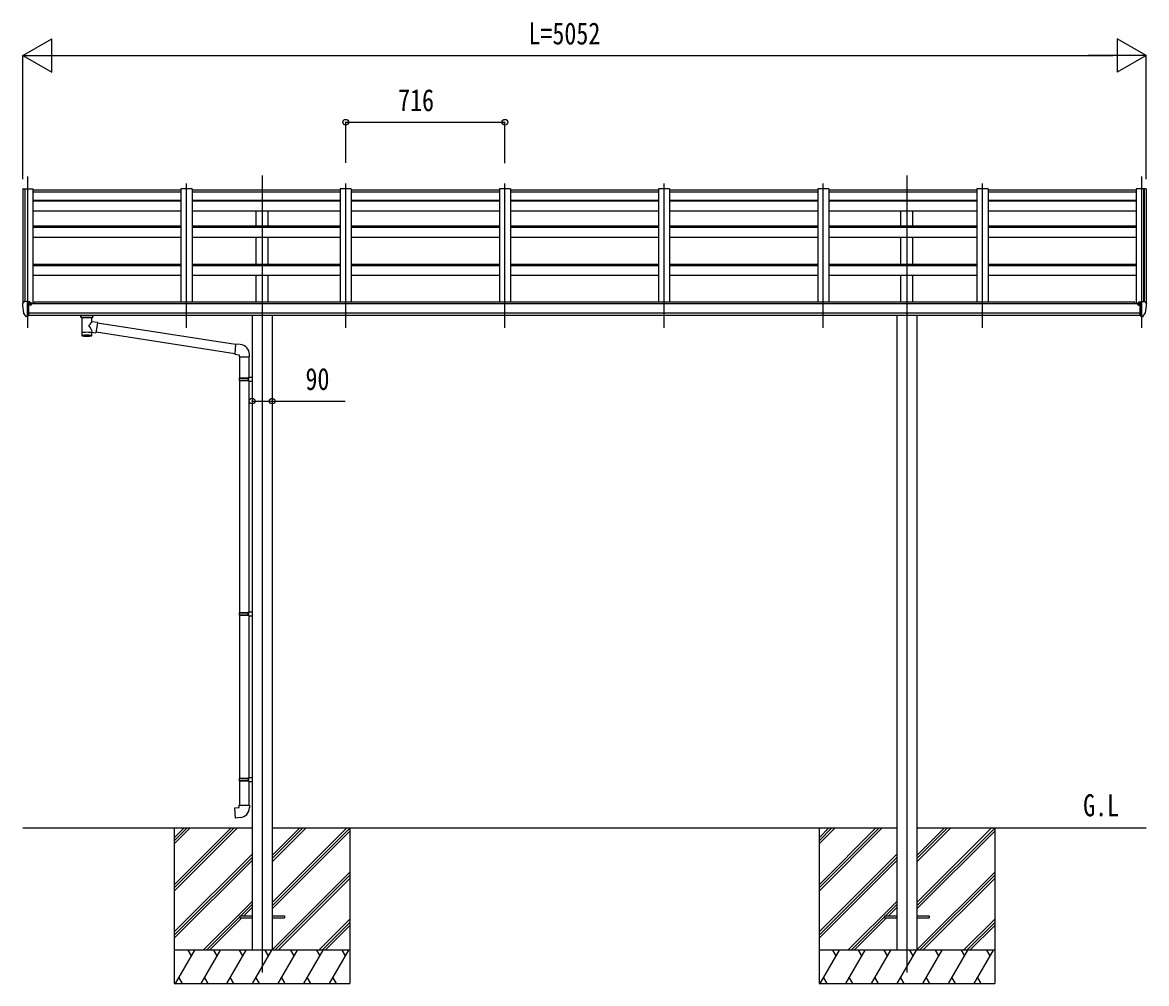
# Model space of a CAD drawing. Units: millimetres, scale not verified. Extents: x -12615 to 12615, y -8910 to 8910.
# Drawn here: x -1398 to 3658, y -5675 to -1350 of the extents above; entities that cross this region are included whole.
import ezdxf
from ezdxf.enums import TextEntityAlignment as Align

# ---------------------------------------------------------------- set-up
doc = ezdxf.new("R2010")
doc.units = ezdxf.units.MM
doc.header["$LTSCALE"] = 50
for name, color, linetype in [('0-2_USER1', 3, 'Continuous'), ('0-4_YKK_12', 2, 'Continuous'), ('0-5_YKK_13', 4, 'Continuous'), ('0-6_YKK_A1', 4, 'Continuous'), ('0-7_YKK_D', 6, 'Continuous')]:
    doc.layers.add(name, color=color, linetype=linetype)
doc.styles.add('ＭＳ ゴシック', font='')
doc.styles.get('ＭＳ ゴシック').set_extended_font_data('MS Gothic')

msp = doc.modelspace()

# ---------------------------------------------------------------- linework, layer by layer
at = {"layer": '0-4_YKK_12'}
for p, q in [((-1375.94, -2042.96), (-1375.94, -2724.93)), ((-319.94, -2038.22), (-319.94, -5625.02)), ((2580.06, -2038.22), (2580.06, -5625.02)), ((3636.06, -2042.96), (3636.06, -2724.93)), ((-659.94, -2724.93), (-659.94, -2074.64)), ((56.06, -2724.93), (56.06, -2074.64)), ((772.06, -2724.93), (772.06, -2074.64)), ((1488.06, -2724.93), (1488.06, -2074.64)), ((2204.06, -2724.93), (2204.06, -2074.64)), ((2920.06, -2724.93), (2920.06, -2074.64))]:
    msp.add_line(p, q, dxfattribs=at)
at = {"layer": '0-5_YKK_13'}
for p, q in [((-684.94, -2104.85), (-1350.94, -2104.85)), ((31.06, -2104.85), (-634.94, -2104.85)), ((747.06, -2104.85), (81.06, -2104.85)), ((1463.06, -2104.85), (797.06, -2104.85)), ((2179.06, -2104.85), (1513.06, -2104.85)), ((2895.06, -2104.85), (2229.06, -2104.85)), ((3611.06, -2104.85), (2945.06, -2104.85)), ((-1397.94, -2614.98), (-1397.94, -2615.61)), ((-1391.03, -2606.18), (-1395.1, -2611.98)), ((-1375.94, -2674.11), (-1375.94, -2605.61)), ((-1374.44, -2606.53), (-1375.94, -2606.53)), ((-1369.44, -2615.34), (-1375.94, -2614.95)), ((-1374.44, -2606.53), (-1374.44, -2612.7)), ((-1364.77, -2608.02), (-1374.44, -2607.3)), ((-1374.44, -2610.3), (-1360.44, -2610.35)), ((-1364.97, -2620.53), (-1364.44, -2620.53)), ((-1364.44, -2620.53), (-1364.14, -2620.53)), ((-1363.94, -2610.34), (-1363.94, -2608.44)), ((-1359.44, -2611.46), (-1359.44, -2615.79)), ((3619.56, -2611.46), (3619.56, -2615.79)), ((3634.56, -2610.3), (3620.56, -2610.35)), ((3624.06, -2610.34), (3624.06, -2608.44)), ((3624.56, -2620.53), (3624.26, -2620.53)), ((3625.09, -2620.53), (3624.56, -2620.53)), ((3624.89, -2608.02), (3634.56, -2607.3)), ((3629.56, -2615.34), (3636.06, -2614.95)), ((3634.56, -2606.53), (3636.06, -2606.53)), ((3634.56, -2606.53), (3634.56, -2612.7)), ((3636.06, -2674.11), (3636.06, -2605.61)), ((3651.15, -2606.18), (3655.22, -2611.98)), ((3658.06, -2614.98), (3658.06, -2615.61)), ((-1383.56, -2672.3), (-1393.31, -2656.92)), ((-1377.44, -2674.02), (-1381.15, -2673.79)), ((-1377.44, -2674.02), (-1375.94, -2674.11)), ((-1375.94, -2671.91), (-1375.44, -2671.91)), ((-1375.44, -2671.91), (-1374.94, -2670.91)), ((-1369.44, -2670.91), (-1374.94, -2670.91)), ((-1135.44, -2674.91), (-1135.44, -2668.79)), ((-1131.34, -2679.41), (-1131.36, -2759.7)), ((-1085.54, -2696.98), (-1085.54, -2679.4)), ((-1081.44, -2674.91), (-1081.44, -2668.79)), ((3629.56, -2670.91), (3635.06, -2670.91)), ((3635.56, -2671.91), (3635.06, -2670.91)), ((3636.06, -2671.91), (3635.56, -2671.91)), ((3637.56, -2674.02), (3636.06, -2674.11)), ((3637.56, -2674.02), (3641.27, -2673.79)), ((3643.68, -2672.3), (3653.43, -2656.92)), ((-1060.32, -2700.89), (-1085.54, -2696.98)), ((-1060.32, -2700.89), (-1067.34, -2746.15)), ((-439.21, -2799.31), (-1060.63, -2702.9)), ((-1085.52, -2759.7), (-1085.54, -2743.07)), ((-1085.54, -2743.32), (-1067.34, -2746.15)), ((-442.88, -2841.24), (-1067.07, -2744.41)), ((-418.22, -2799.37), (-439.06, -2797.55)), ((-423.14, -2855.12), (-377.14, -2855.12)), ((-421.14, -2855.12), (-421.14, -2949.25)), ((-379.14, -2855.12), (-379.14, -2946.69)), ((-377.14, -2855.12), (-377.14, -2844.2)), ((-423.14, -2951.25), (-422.14, -2949.25)), ((-423.14, -2951.25), (-379.14, -2951.25)), ((-423.14, -2951.25), (-423.14, -2959.25)), ((-423.14, -2959.25), (-379.14, -2959.25)), ((-423.14, -2959.25), (-422.14, -2961.25)), ((-422.14, -2949.25), (-379.14, -2949.25)), ((-422.14, -2961.25), (-379.14, -2961.25)), ((-421.14, -2961.25), (-421.14, -4005.44)), ((-383.62, -2951.25), (-384.05, -2949.25)), ((-381.14, -2946.75), (-365.14, -2946.28)), ((-381.14, -2948.75), (-381.14, -2946.75)), ((-381.14, -2948.75), (-379.14, -2948.75)), ((-381.14, -2963.75), (-381.14, -2961.75)), ((-381.14, -2963.75), (-365.14, -2964.22)), ((-379.14, -2963.81), (-379.14, -4002.88)), ((-365.14, -2946.28), (-365.14, -2964.22)), ((-423.14, -4007.44), (-422.14, -4005.44)), ((-423.14, -4007.44), (-379.14, -4007.44)), ((-423.14, -4007.44), (-423.14, -4015.44)), ((-423.14, -4015.44), (-379.14, -4015.44)), ((-423.14, -4015.44), (-422.14, -4017.44)), ((-422.14, -4005.44), (-379.14, -4005.44)), ((-422.14, -4017.44), (-379.14, -4017.44)), ((-421.14, -4017.44), (-421.14, -4750.6)), ((-383.62, -4007.44), (-384.05, -4005.44)), ((-381.14, -4002.94), (-365.14, -4002.47)), ((-381.14, -4004.94), (-381.14, -4002.94)), ((-381.14, -4004.94), (-379.14, -4004.94)), ((-381.14, -4019.94), (-381.14, -4017.94)), ((-381.14, -4019.94), (-365.14, -4020.41)), ((-379.14, -4020), (-379.14, -4748.04)), ((-365.14, -4002.47), (-365.14, -4020.41)), ((-423.14, -4752.6), (-422.14, -4750.6)), ((-423.14, -4752.6), (-379.14, -4752.6)), ((-423.14, -4752.6), (-423.14, -4760.6)), ((-422.14, -4750.6), (-379.14, -4750.6)), ((-383.62, -4752.6), (-384.05, -4750.6)), ((-381.14, -4748.1), (-365.14, -4747.63)), ((-381.14, -4750.1), (-381.14, -4748.1)), ((-381.14, -4750.1), (-379.14, -4750.1)), ((-365.14, -4747.63), (-365.14, -4765.57)), ((-423.14, -4760.6), (-379.14, -4760.6)), ((-423.14, -4760.6), (-422.14, -4762.6)), ((-422.14, -4762.6), (-379.14, -4762.6)), ((-421.14, -4762.6), (-421.14, -4872.6)), ((-381.14, -4765.1), (-381.14, -4763.1)), ((-381.14, -4765.1), (-365.14, -4765.57)), ((-379.14, -4765.16), (-379.14, -4872.6)), ((-423.14, -4872.6), (-377.14, -4872.6)), ((-423.14, -4882.6), (-423.14, -4872.6)), ((-377.14, -4872.6), (-377.14, -4883.52)), ((-419.94, -5370.49), (-419.94, -5379.49)), ((-419.94, -5370.49), (-364.94, -5370.49)), ((-419.94, -5379.49), (-364.94, -5379.49)), ((-274.94, -5370.49), (-219.94, -5370.49)), ((-274.94, -5379.49), (-219.94, -5379.49)), ((-219.94, -5370.49), (-219.94, -5379.49)), ((2480.06, -5370.49), (2480.06, -5379.49)), ((2480.06, -5370.49), (2535.06, -5370.49)), ((2480.06, -5379.49), (2535.06, -5379.49)), ((2625.06, -5370.49), (2680.06, -5370.49)), ((2625.06, -5379.49), (2680.06, -5379.49)), ((2680.06, -5370.49), (2680.06, -5379.49))]:
    msp.add_line(p, q, dxfattribs=at)
for points in [[(-1375.94, -2605.61), (-1387.94, -2605.61), (-1390.27, -2605.75)], [(-1369.44, -2670.91), (-1369.44, -2612.7), (-1374.44, -2612.7)], [(-1364.77, -2608.02), (-1364.6, -2608.04), (-1364.44, -2608.07), (-1364.3, -2608.12), (-1364.17, -2608.17), (-1364.07, -2608.23), (-1364, -2608.3), (-1363.96, -2608.37), (-1363.94, -2608.44)], [(-1364.14, -2619.34), (-1364.14, -2620.53), (-1359.44, -2620.53)], [(-1359.44, -2618.91), (-1359.44, -2620.53), (-1358.97, -2620.53)], [(3619.56, -2618.91), (3619.56, -2620.53), (3619.09, -2620.53)], [(3624.26, -2619.34), (3624.26, -2620.53), (3619.56, -2620.53)], [(3624.89, -2608.02), (3624.72, -2608.04), (3624.56, -2608.07), (3624.42, -2608.12), (3624.29, -2608.17), (3624.19, -2608.23), (3624.12, -2608.3), (3624.07, -2608.37), (3624.06, -2608.44)], [(3629.56, -2670.91), (3629.56, -2612.7), (3634.56, -2612.7)], [(3636.06, -2605.61), (3648.06, -2605.61), (3650.39, -2605.75)], [(-1375.94, -2660.22), (-1372.78, -2659.81), (-1369.44, -2659.38)], [(-1135.4, -2674.97), (-1135.43, -2674.61), (-1135.18, -2673.65), (-1134.66, -2672.77), (-1133.86, -2671.93), (-1132.74, -2671.13), (-1131.34, -2670.41)], [(-1135.4, -2674.85), (-1135.43, -2675.21), (-1135.18, -2676.16), (-1134.66, -2677.05), (-1133.86, -2677.89), (-1132.74, -2678.68), (-1131.34, -2679.41)], [(-1085.54, -2670.42), (-1085.31, -2670.51), (-1083.95, -2671.25), (-1082.84, -2672.1), (-1082.08, -2672.96), (-1081.62, -2673.86), (-1081.45, -2674.75)], [(-1085.54, -2679.4), (-1085.31, -2679.3), (-1083.95, -2678.57), (-1082.84, -2677.72), (-1082.08, -2676.85), (-1081.62, -2675.96), (-1081.45, -2675.07)], [(3636.06, -2660.22), (3632.9, -2659.81), (3629.56, -2659.38)], [(-439.06, -2797.55), (-443.06, -2843.37), (-423.14, -2845.12), (-423.14, -2855.12)], [(-383.62, -2951.25), (-383.62, -2959.25), (-384.05, -2961.25)], [(-381.14, -2961.75), (-379.14, -2961.75), (-379.14, -2948.75)], [(-383.62, -4007.44), (-383.62, -4015.44), (-384.05, -4017.44)], [(-381.14, -4017.94), (-379.14, -4017.94), (-379.14, -4004.94)], [(-383.62, -4752.6), (-383.62, -4760.6), (-384.05, -4762.6)], [(-381.14, -4763.1), (-379.14, -4763.1), (-379.14, -4750.1)], [(-418.22, -4928.35), (-439.06, -4930.17), (-443.06, -4884.34), (-423.14, -4882.6)]]:
    msp.add_lwpolyline(points, dxfattribs=at)
for centre, radius, start, end in [((-1394.94, -2614.98), 3, 93, 180), ((-1205.45, -2615.61), 192.49, 180.0008, 192.1233), ((-1390.21, -2606.75), 1, 93.5, 145), ((-1361.94, -2620.53), 2.5, 151.64236, 180), ((-1361.94, -2620.53), 2.5, 0, 151.64236), ((3622.06, -2620.53), 2.5, 28.35764, 180), ((3622.06, -2620.53), 2.5, 0, 28.35764), ((3650.33, -2606.75), 1, 35, 86.5), ((3465.57, -2615.61), 192.49, 347.8767, 359.9992), ((3655.06, -2614.98), 3, 0, 87), ((-1390.71, -2655.42), 3, 191.83348, 210), ((-1380.97, -2670.8), 3, 210, 266.5), ((-1118.37, -2720.13), 51.38, 92.46126, 104.61963), ((-1098.49, -2720.13), 51.38, 75.38037, 87.53874), ((3641.09, -2670.8), 3, 273.5, 330), ((3650.83, -2655.42), 3, 330, 348.16652), ((-422.14, -2844.2), 45, 0, 85), ((-422.14, -4883.52), 45, 275, 0)]:
    msp.add_arc(centre, radius, start, end, dxfattribs=at)
for centre, major_axis, ratio, start_param, end_param in [((-1360.44, -2611.46), (-0.02, 1.1), 0.906239, 4.6917496, 6.2625459), ((3620.56, -2611.46), (0.02, 1.1), 0.906239, 0.0206394, 1.5914357), ((-1108.44, -2680.6), (-22.91, -0.42), 0.072511, 4.711586, 6.2823824), ((-1108.42, -2678.97), (-22.91, -0.42), 0.072511, 4.711586, 6.2823824), ((-1108.47, -2678.98), (22.92, -0.42), 0.07247, 0.0008089, 1.5716053), ((-1108.47, -2680.6), (22.92, -0.42), 0.07247, 0.0008089, 1.5716053), ((-1097.44, -2674.91), (16, 0), 0.361356, 0, 0.0194874), ((-1097.44, -2674.91), (16, 0), 0.361356, 6.2636979, 6.2831853), ((-1108.44, -2716.53), (-22.81, 26.62), 0.234429, 3.1563334, 4.5976381), ((-1105.89, -2719.18), (20.32, 22.25), 0.045535, 4.9756507, 6.2441899), ((-1108.44, -2759.7), (22.92, 0), 0.101955, 6.2829723, 9.4248207), ((-1108.44, -2759.7), (22.92, 0), 0.101955, 3.1415499, 6.2833984), ((-1108.44, -2747.26), (22.91, 0), 0.122865, 6.2831853, 9.424778)]:
    msp.add_ellipse(centre, major_axis=major_axis, ratio=ratio, start_param=start_param, end_param=end_param, dxfattribs=at)
at = {"layer": '0-6_YKK_A1'}
for p, q in [((-1395.93, -2100.07), (-1395.95, -2612.15)), ((-1394.99, -2099.19), (-1387.16, -2098.78)), ((-1386.94, -2098.85), (-1386.94, -2605.61)), ((-1386.86, -2098.97), (-1386.24, -2100.59)), ((-1350.94, -2098.76), (-1350.94, -2615.79)), ((-1350.94, -2111.76), (-684.94, -2111.76)), ((-684.94, -2098.76), (-684.94, -2605.38)), ((-634.94, -2098.76), (-684.94, -2098.76)), ((-634.94, -2098.76), (-634.94, -2605.38)), ((-634.94, -2111.76), (31.06, -2111.76)), ((31.06, -2098.76), (31.06, -2605.38)), ((81.06, -2098.76), (31.06, -2098.76)), ((81.06, -2098.76), (81.06, -2605.38)), ((81.06, -2111.76), (747.06, -2111.76)), ((747.06, -2098.76), (747.06, -2605.38)), ((797.06, -2098.76), (747.06, -2098.76)), ((797.06, -2098.76), (797.06, -2605.38)), ((797.06, -2111.76), (1463.06, -2111.76)), ((1463.06, -2098.76), (1463.06, -2605.38)), ((1513.06, -2098.76), (1463.06, -2098.76)), ((1513.06, -2098.76), (1513.06, -2605.38)), ((1513.06, -2111.76), (2179.06, -2111.76)), ((2179.06, -2098.76), (2179.06, -2605.38)), ((2229.06, -2098.76), (2179.06, -2098.76)), ((2229.06, -2098.76), (2229.06, -2605.38)), ((2229.06, -2111.76), (2895.06, -2111.76)), ((2895.06, -2098.76), (2895.06, -2605.38)), ((2945.06, -2098.76), (2895.06, -2098.76)), ((2945.06, -2098.76), (2945.06, -2605.38)), ((2945.06, -2111.76), (3611.06, -2111.76)), ((3611.06, -2098.76), (3611.06, -2615.79)), ((3646.98, -2098.97), (3646.36, -2100.59)), ((3647.06, -2098.85), (3647.06, -2605.61)), ((3655.11, -2099.19), (3647.28, -2098.78)), ((3656.05, -2100.07), (3656.07, -2612.15)), ((-1350.94, -2149.56), (-684.94, -2149.56)), ((-1350.94, -2152.67), (-684.94, -2152.67)), ((-634.94, -2149.56), (31.06, -2149.56)), ((-634.94, -2152.67), (31.06, -2152.67)), ((81.06, -2149.56), (747.06, -2149.56)), ((81.06, -2152.67), (747.06, -2152.67)), ((797.06, -2149.56), (1463.06, -2149.56)), ((797.06, -2152.67), (1463.06, -2152.67)), ((1513.06, -2149.56), (2179.06, -2149.56)), ((1513.06, -2152.67), (2179.06, -2152.67)), ((2229.06, -2149.56), (2895.06, -2149.56)), ((2229.06, -2152.67), (2895.06, -2152.67)), ((2945.06, -2149.56), (3611.06, -2149.56)), ((2945.06, -2152.67), (3611.06, -2152.67)), ((-1350.94, -2197.32), (-684.94, -2197.32)), ((-634.94, -2197.32), (31.06, -2197.32)), ((-347.44, -2264.23), (-347.44, -2197.32)), ((-292.44, -2264.23), (-292.44, -2197.32)), ((81.06, -2197.32), (747.06, -2197.32)), ((797.06, -2197.32), (1463.06, -2197.32)), ((1513.06, -2197.32), (2179.06, -2197.32)), ((2229.06, -2197.32), (2895.06, -2197.32)), ((2552.56, -2264.23), (2552.56, -2197.32)), ((2607.56, -2264.23), (2607.56, -2197.32)), ((2945.06, -2197.32), (3611.06, -2197.32)), ((-1350.94, -2265.57), (-684.94, -2265.57)), ((-1350.94, -2271.76), (-684.94, -2271.76)), ((-634.94, -2265.57), (31.06, -2265.57)), ((-634.94, -2271.76), (31.06, -2271.76)), ((81.06, -2265.57), (747.06, -2265.57)), ((81.06, -2271.76), (747.06, -2271.76)), ((797.06, -2265.57), (1463.06, -2265.57)), ((797.06, -2271.76), (1463.06, -2271.76)), ((1513.06, -2265.57), (2179.06, -2265.57)), ((1513.06, -2271.76), (2179.06, -2271.76)), ((2229.06, -2265.57), (2895.06, -2265.57)), ((2229.06, -2271.76), (2895.06, -2271.76)), ((2945.06, -2265.57), (3611.06, -2265.57)), ((2945.06, -2271.76), (3611.06, -2271.76)), ((-1350.94, -2315.58), (-684.94, -2315.58)), ((-634.94, -2315.58), (31.06, -2315.58)), ((-347.44, -2437.12), (-347.44, -2315.58)), ((-292.44, -2437.12), (-292.44, -2315.58)), ((81.06, -2315.58), (747.06, -2315.58)), ((797.06, -2315.58), (1463.06, -2315.58)), ((1513.06, -2315.58), (2179.06, -2315.58)), ((2229.06, -2315.58), (2895.06, -2315.58)), ((2552.56, -2437.12), (2552.56, -2315.58)), ((2607.56, -2437.12), (2607.56, -2315.58)), ((2945.06, -2315.58), (3611.06, -2315.58)), ((-1350.94, -2437.12), (-684.94, -2437.12)), ((-1350.94, -2444.12), (-684.94, -2444.12)), ((-634.94, -2437.12), (31.06, -2437.12)), ((-634.94, -2444.12), (31.06, -2444.12)), ((81.06, -2437.12), (747.06, -2437.12)), ((81.06, -2444.12), (747.06, -2444.12)), ((797.06, -2437.12), (1463.06, -2437.12)), ((797.06, -2444.12), (1463.06, -2444.12)), ((1513.06, -2437.12), (2179.06, -2437.12)), ((1513.06, -2444.12), (2179.06, -2444.12)), ((2229.06, -2437.12), (2895.06, -2437.12)), ((2229.06, -2444.12), (2895.06, -2444.12)), ((2945.06, -2437.12), (3611.06, -2437.12)), ((2945.06, -2444.12), (3611.06, -2444.12)), ((-1350.94, -2487.67), (-684.94, -2487.67)), ((-634.94, -2487.67), (31.06, -2487.67)), ((-347.44, -2609.08), (-347.44, -2487.67)), ((-292.44, -2609.08), (-292.44, -2487.67)), ((81.06, -2487.67), (747.06, -2487.67)), ((797.06, -2487.67), (1463.06, -2487.67)), ((1513.06, -2487.67), (2179.06, -2487.67)), ((2229.06, -2487.67), (2895.06, -2487.67)), ((2552.56, -2609.08), (2552.56, -2487.67)), ((2607.56, -2609.08), (2607.56, -2487.67)), ((2945.06, -2487.67), (3611.06, -2487.67)), ((3629.56, -2615.79), (-1369.44, -2615.79)), ((-1345.94, -2615.79), (-1345.94, -2609.08)), ((3606.06, -2609.08), (-1345.94, -2609.08)), ((3606.06, -2615.79), (3606.06, -2609.08)), ((-1369.44, -2657.01), (3629.56, -2657.01)), ((3629.56, -2668.86), (-1369.44, -2668.79)), ((-365.14, -2668.95), (-365.14, -5525.02)), ((-274.74, -2668.95), (-274.74, -5525.02)), ((2534.86, -2668.95), (2534.86, -5525.02)), ((2625.26, -2668.95), (2625.26, -5525.02)), ((-1395.94, -4975), (-365.14, -4975)), ((-714.94, -4975), (-714.94, -5675)), ((-714.94, -5230.73), (-459.21, -4975)), ((-714.94, -5244.87), (-445.07, -4975)), ((-714.94, -5259.01), (-430.93, -4975)), ((-714.94, -5046.88), (-643.06, -4975)), ((-714.94, -5032.74), (-657.2, -4975)), ((-714.94, -5018.6), (-671.34, -4975)), ((-274.74, -4975), (2534.86, -4975)), ((-274.74, -5311.03), (61.29, -4975)), ((-274.74, -5127.18), (-122.56, -4975)), ((-274.74, -5113.04), (-136.7, -4975)), ((-274.74, -5098.9), (-150.84, -4975)), ((-274.74, -5325.17), (75.06, -4975.37)), ((-274.74, -5339.31), (75.06, -4989.51)), ((75.06, -4975), (75.06, -5675)), ((2185.06, -4975), (2185.06, -5675)), ((2185.06, -5230.73), (2440.79, -4975)), ((2185.06, -5244.87), (2454.93, -4975)), ((2185.06, -5259.01), (2469.07, -4975)), ((2185.06, -5046.88), (2256.94, -4975)), ((2185.06, -5032.74), (2242.8, -4975)), ((2185.06, -5018.6), (2228.66, -4975)), ((2625.26, -4975), (3656.06, -4975)), ((2625.26, -5311.03), (2961.29, -4975)), ((2625.26, -5127.18), (2777.44, -4975)), ((2625.26, -5113.04), (2763.3, -4975)), ((2625.26, -5098.9), (2749.16, -4975)), ((2625.26, -5325.17), (2975.06, -4975.37)), ((2625.26, -5339.31), (2975.06, -4989.51)), ((2975.06, -4975), (2975.06, -5675)), ((-714.94, -5442.86), (-365.14, -5093.06)), ((2185.06, -5442.86), (2534.86, -5093.06)), ((-714.94, -5457), (-365.14, -5107.2)), ((-714.94, -5471.14), (-365.14, -5121.35)), ((2185.06, -5457), (2534.86, -5107.2)), ((2185.06, -5471.14), (2534.86, -5121.35)), ((-274.74, -5523.16), (75.06, -5173.36)), ((-262.44, -5525), (75.06, -5187.5)), ((-248.3, -5525), (75.06, -5201.64)), ((2625.26, -5523.16), (2975.06, -5173.36)), ((2637.56, -5525), (2975.06, -5187.5)), ((2651.7, -5525), (2975.06, -5201.64)), ((-584.95, -5525), (-365.14, -5305.19)), ((2315.05, -5525), (2534.86, -5305.19)), ((-416.3, -5370.49), (-365.14, -5319.33)), ((-402.15, -5370.49), (-365.14, -5333.48)), ((2483.7, -5370.49), (2534.86, -5319.33)), ((2497.85, -5370.49), (2534.86, -5333.48)), ((-570.81, -5525), (-419.94, -5374.13)), ((-556.66, -5525), (-411.15, -5379.49)), ((-64.45, -5525), (75.06, -5385.49)), ((-50.31, -5525), (75.06, -5399.63)), ((2329.19, -5525), (2480.06, -5374.13)), ((2343.34, -5525), (2488.85, -5379.49)), ((2835.55, -5525), (2975.06, -5385.49)), ((2849.69, -5525), (2975.06, -5399.63)), ((-36.16, -5525), (75.06, -5413.78)), ((2863.84, -5525), (2975.06, -5413.78)), ((75.06, -5525), (-714.94, -5525)), ((-709.65, -5675), (-623.05, -5525)), ((-638.05, -5550.98), (-653.05, -5525)), ((-594.18, -5675), (-507.58, -5525)), ((-522.58, -5550.98), (-537.58, -5525)), ((-478.71, -5675), (-392.11, -5525)), ((-407.11, -5550.98), (-422.11, -5525)), ((-363.24, -5675), (-276.64, -5525)), ((-291.64, -5550.98), (-306.64, -5525)), ((-247.77, -5675), (-161.17, -5525)), ((-176.17, -5550.98), (-191.17, -5525)), ((-132.3, -5675), (-45.7, -5525)), ((-75.7, -5525), (-60.7, -5550.98)), ((-16.83, -5675), (69.77, -5525)), ((54.77, -5550.98), (39.77, -5525)), ((2975.06, -5525), (2185.06, -5525)), ((2190.35, -5675), (2276.95, -5525)), ((2261.95, -5550.98), (2246.95, -5525)), ((2305.82, -5675), (2392.42, -5525)), ((2377.42, -5550.98), (2362.42, -5525)), ((2421.29, -5675), (2507.89, -5525)), ((2492.89, -5550.98), (2477.89, -5525)), ((2536.76, -5675), (2623.36, -5525)), ((2608.36, -5550.98), (2593.36, -5525)), ((2652.23, -5675), (2738.83, -5525)), ((2723.83, -5550.98), (2708.83, -5525)), ((2767.7, -5675), (2854.3, -5525)), ((2824.3, -5525), (2839.3, -5550.98)), ((2883.17, -5675), (2969.77, -5525)), ((2954.77, -5550.98), (2939.77, -5525)), ((-694.65, -5649.02), (-679.65, -5675)), ((-579.18, -5649.02), (-564.18, -5675)), ((-463.71, -5649.02), (-448.71, -5675)), ((-348.24, -5649.02), (-333.24, -5675)), ((-232.77, -5649.02), (-217.77, -5675)), ((-117.3, -5649.02), (-102.3, -5675)), ((-1.83, -5649.02), (13.17, -5675)), ((2205.35, -5649.02), (2220.35, -5675)), ((2320.82, -5649.02), (2335.82, -5675)), ((2436.29, -5649.02), (2451.29, -5675)), ((2551.76, -5649.02), (2566.76, -5675)), ((2667.23, -5649.02), (2682.23, -5675)), ((2782.7, -5649.02), (2797.7, -5675)), ((2898.17, -5649.02), (2913.17, -5675)), ((-714.94, -5675), (75.06, -5675)), ((2185.06, -5675), (2975.06, -5675))]:
    msp.add_line(p, q, dxfattribs=at)
for points in [[(-1386.24, -2605.61), (-1386.24, -2098.76), (-1350.94, -2098.76)], [(3646.36, -2605.61), (3646.36, -2098.76), (3611.06, -2098.76)]]:
    msp.add_lwpolyline(points, dxfattribs=at)
for centre in [(-1361.97, -2620.53), (3622.09, -2620.53)]:
    msp.add_circle(centre, 3, dxfattribs=at)
for centre, radius, start, end in [((-1394.94, -2100.18), 1, 93, 173.32986), ((-1387.14, -2099.08), 0.301, 21.06327, 92.86679), ((3647.26, -2099.08), 0.301, 87.13321, 158.93673), ((3655.06, -2100.18), 1, 6.67014, 87)]:
    msp.add_arc(centre, radius, start, end, dxfattribs=at)
at = {"layer": '0-7_YKK_D'}
for p, q in [((-1395.94, -1498.76), (-1266.04, -1423.76)), ((-1266.04, -1573.76), (-1266.04, -1423.76)), ((3656.06, -1498.76), (3526.16, -1423.76)), ((3526.16, -1423.76), (3526.16, -1573.76)), ((-1395.94, -2055.51), (-1395.94, -1497.76)), ((-1395.94, -1498.76), (-1266.04, -1573.76)), ((-1395.94, -1498.76), (-1136.13, -1498.76)), ((-1245.94, -1498.76), (3506.06, -1498.76)), ((3656.06, -1498.76), (3396.25, -1498.76)), ((3656.06, -1498.76), (3526.16, -1573.76)), ((3656.06, -2055.51), (3656.06, -1497.76)), ((56.06, -1981.51), (56.06, -1797.76)), ((56.06, -1798.76), (772.06, -1798.76)), ((772.06, -1982.51), (772.06, -1797.76)), ((-365.14, -3053.58), (-365.14, -3052.58)), ((-274.74, -3053.58), (-274.74, -3052.58))]:
    msp.add_line(p, q, dxfattribs=at)
msp.add_lwpolyline([(-365.14, -3053.58), (-274.74, -3053.58), (53.46, -3053.58)], dxfattribs=at)
for centre in [(56.06, -1798.76), (772.06, -1798.76), (-365.14, -3053.58), (-274.74, -3053.58)]:
    msp.add_circle(centre, 12.75, dxfattribs=at)

# ---------------------------------------------------------------- texts
at = {"layer": '0-2_USER1', "style": 'ＭＳ ゴシック', "width": 0.8}
msp.add_text('G.L', height=98.97, dxfattribs=at).set_placement((3373, -4952), align=Align.BOTTOM_LEFT)
at = {"layer": '0-7_YKK_D', "style": 'ＭＳ ゴシック', "width": 0.8}
for s, p in [('L=5052', (878.06, -1478.76)), ('716', (291.66, -1778.76)), ('90', (-124.94, -3033.58))]:
    msp.add_text(s, height=98.97, dxfattribs=at).set_placement(p, align=Align.BOTTOM_LEFT)

doc.saveas('drawing.dxf')
